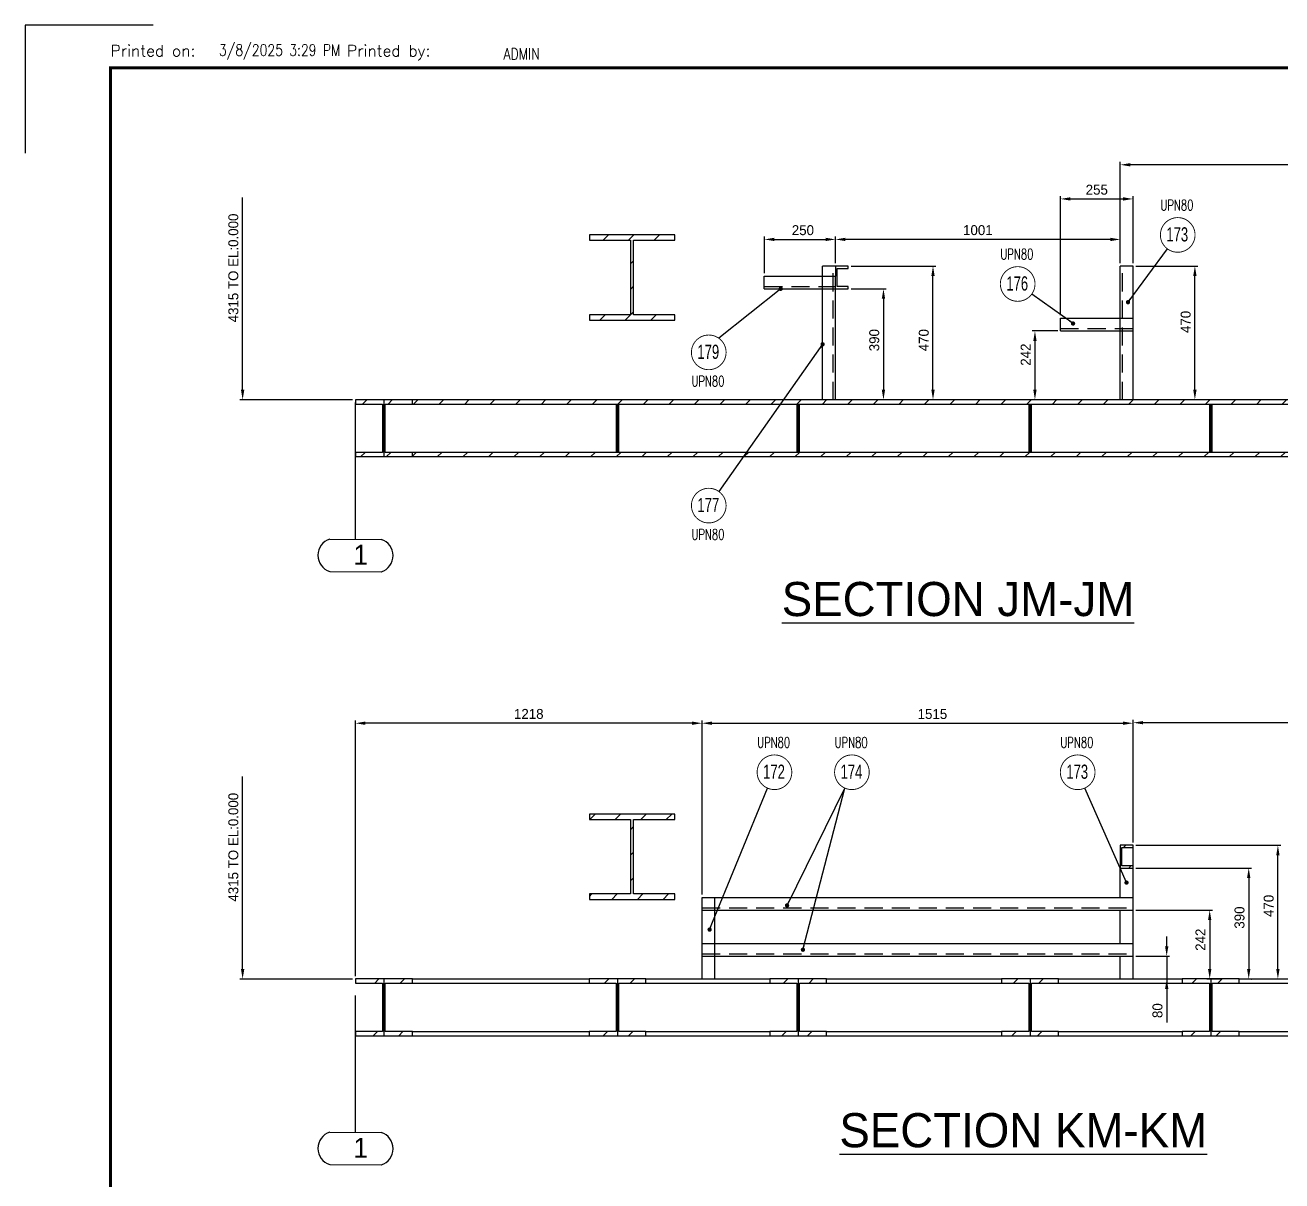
# Model space of a CAD drawing. Header units: millimetres. Extents: x 0 to 16187, y -20471 to 6290.
# Drawn here: x 4097.5 to 4539.2, y 3031.8 to 3438.1 of the extents above; entities that cross this region are included whole.
import ezdxf
from ezdxf.enums import TextEntityAlignment as Align

# ---------------------------------------------------------------- set-up
doc = ezdxf.new("R2010")
doc.units = ezdxf.units.MM
doc.header["$PDSIZE"] = -1
doc.linetypes.add('HIDDEN', pattern=[9.525, 6.35, -3.175])
doc.layers.add('BORDER1', color=3, linetype='Continuous')
doc.layers.add('BORDER2', color=7, linetype='Continuous')
doc.styles.add('MtXpl_txt_shx', font='txt.shx', dxfattribs={"height": 0.2})
doc.styles.add('ROMANC', font='ROMANC', dxfattribs={"height": 5})
doc.styles.add('ROMAND-1', font='ic-romand.shx')
doc.styles.add('ROMANS', font='ROMANS.shx', dxfattribs={"width": 0.8})
doc.styles.add('ROMANT', font='ROMANT', dxfattribs={"height": 4})
doc.styles.add('SLDTEXTSTYLE2', font='TXT', dxfattribs={"width": 0.686449})
doc.dimstyles.new('AM_ISO', dxfattribs={"dimtxt": 3.5, "dimasz": 3.5, "dimexe": 1, "dimexo": 1, "dimgap": 1.5, "dimtad": 1, "dimdsep": 46, "dimtxsty": 'Standard', "dimcen": 0, "dimclrd": 1, "dimclre": 1, "dimclrt": 1, "dimadec": 0, "dimazin": 2, "dimtp": 0.1, "dimtm": 0.1, "dimtfac": 0.71, "dimtdec": 3, "dimtmove": 0, "dimatfit": 3, "dimfxl": 1, "dimlwd": -1, "dimlwe": -1, "dimarcsym": 1})
doc.dimstyles.new('AM_ISO$7', dxfattribs={"dimtxt": 3.5, "dimasz": 3.5, "dimexe": 1, "dimexo": 1, "dimgap": 1.5, "dimtad": 1, "dimtoh": 1, "dimdsep": 46, "dimtxsty": 'Standard', "dimcen": 0, "dimclrd": 1, "dimclre": 1, "dimclrt": 1, "dimadec": 0, "dimazin": 2, "dimtp": 0.1, "dimtm": 0.1, "dimtfac": 0.71, "dimtdec": 3, "dimtmove": 0, "dimatfit": 3, "dimfxl": 1, "dimlwd": -1, "dimlwe": -1, "dimarcsym": 1})
pattern_1 = [(45, (3646.741, 3454.053), (-4.49013, 4.49013), [])]
pattern_2 = [(45, (3646.741, 5419.3195), (-4.490128, 4.490128), [])]

# ---------------------------------------------------------------- blocks, each defined once
blk = doc.blocks.new('_D_77')
at = {"color": 1, "linetype": 'ByBlock'}
for p, q in [((4387.77, 3345.42), (4400.14, 3345.42)), ((4399.14, 3341.92), (4399.14, 3309.92)), ((4398.23, 3306.42), (4398.14, 3306.42))]:
    blk.add_line(p, q, dxfattribs=at)
at = {"color": 1}
for points in [[(4399.72, 3341.92), (4398.55, 3341.92), (4399.14, 3345.42)], [(4398.55, 3309.92), (4399.72, 3309.92), (4399.14, 3306.42)]]:
    blk.add_solid(points, dxfattribs=at)
at = {"layer": 'Defpoints', "color": 0}
for p in [(4386.77, 3345.42), (4399.14, 3306.42), (4399.23, 3306.42)]:
    blk.add_point(p, dxfattribs=at)
at = {"color": 1, "insert": (4394.14, 3327.36), "char_height": 3.5, "attachment_point": 2, "rotation": 90}
blk.add_mtext('390', dxfattribs=at)
blk = doc.blocks.new('_D_78')
at = {"color": 1, "linetype": 'ByBlock'}
for p, q in [((4357.27, 3350.92), (4357.27, 3363.79)), ((4360.77, 3362.79), (4378.77, 3362.79)), ((4382.27, 3354.42), (4382.27, 3363.79))]:
    blk.add_line(p, q, dxfattribs=at)
at = {"color": 1}
for points in [[(4360.77, 3363.37), (4360.77, 3362.21), (4357.27, 3362.79)], [(4378.77, 3362.21), (4378.77, 3363.37), (4382.27, 3362.79)]]:
    blk.add_solid(points, dxfattribs=at)
at = {"layer": 'Defpoints', "color": 0}
for p in [(4382.27, 3362.79), (4382.27, 3353.42), (4357.27, 3349.92)]:
    blk.add_point(p, dxfattribs=at)
at = {"color": 1, "insert": (4370.82, 3367.79), "char_height": 3.5, "attachment_point": 2}
blk.add_mtext('250', dxfattribs=at)
blk = doc.blocks.new('_D_79')
at = {"color": 1, "linetype": 'ByBlock'}
for p, q in [((4387.77, 3353.42), (4417.55, 3353.42)), ((4416.55, 3309.92), (4416.55, 3349.92)), ((4415.92, 3306.42), (4415.55, 3306.42))]:
    blk.add_line(p, q, dxfattribs=at)
at = {"color": 1}
for points in [[(4417.13, 3349.92), (4415.97, 3349.92), (4416.55, 3353.42)], [(4415.97, 3309.92), (4417.13, 3309.92), (4416.55, 3306.42)]]:
    blk.add_solid(points, dxfattribs=at)
at = {"layer": 'Defpoints', "color": 0}
for p in [(4386.77, 3353.42), (4416.55, 3353.42), (4416.92, 3306.42)]:
    blk.add_point(p, dxfattribs=at)
at = {"color": 1, "insert": (4411.55, 3327.36), "char_height": 3.5, "attachment_point": 2, "rotation": 90}
blk.add_mtext('470', dxfattribs=at)
blk = doc.blocks.new('_D_80')
at = {"color": 1, "linetype": 'ByBlock'}
for p, q in [((4487.87, 3353.42), (4509.6, 3353.42)), ((4508.6, 3309.92), (4508.6, 3349.92)), ((4508.41, 3306.42), (4507.6, 3306.42))]:
    blk.add_line(p, q, dxfattribs=at)
at = {"color": 1}
for points in [[(4509.19, 3349.92), (4508.02, 3349.92), (4508.6, 3353.42)], [(4508.02, 3309.92), (4509.19, 3309.92), (4508.6, 3306.42)]]:
    blk.add_solid(points, dxfattribs=at)
at = {"layer": 'Defpoints', "color": 0}
for p in [(4486.87, 3353.42), (4508.6, 3353.42), (4509.41, 3306.42)]:
    blk.add_point(p, dxfattribs=at)
at = {"color": 1, "insert": (4503.6, 3333.78), "char_height": 3.5, "attachment_point": 2, "rotation": 90}
blk.add_mtext('470', dxfattribs=at)
blk = doc.blocks.new('_D_81')
at = {"color": 1, "linetype": 'ByBlock'}
for p, q in [((4460.37, 3330.62), (4451.38, 3330.62)), ((4452.38, 3327.12), (4452.38, 3309.92)), ((4452.39, 3306.42), (4451.38, 3306.42))]:
    blk.add_line(p, q, dxfattribs=at)
at = {"color": 1}
for points in [[(4452.96, 3327.12), (4451.8, 3327.12), (4452.38, 3330.62)], [(4451.8, 3309.92), (4452.96, 3309.92), (4452.38, 3306.42)]]:
    blk.add_solid(points, dxfattribs=at)
at = {"layer": 'Defpoints', "color": 0}
for p in [(4461.37, 3330.62), (4452.38, 3306.42), (4453.39, 3306.42)]:
    blk.add_point(p, dxfattribs=at)
at = {"color": 1, "insert": (4447.38, 3322.28), "char_height": 3.5, "attachment_point": 2, "rotation": 90}
blk.add_mtext('242', dxfattribs=at)
blk = doc.blocks.new('_D_82')
at = {"color": 1, "linetype": 'ByBlock'}
for p, q in [((4461.37, 3336.12), (4461.37, 3378.02)), ((4464.87, 3377.02), (4483.37, 3377.02)), ((4486.87, 3354.42), (4486.87, 3378.02))]:
    blk.add_line(p, q, dxfattribs=at)
at = {"color": 1}
for points in [[(4464.87, 3377.61), (4464.87, 3376.44), (4461.37, 3377.02)], [(4483.37, 3376.44), (4483.37, 3377.61), (4486.87, 3377.02)]]:
    blk.add_solid(points, dxfattribs=at)
at = {"layer": 'Defpoints', "color": 0}
for p in [(4486.87, 3377.02), (4486.87, 3353.42), (4461.37, 3335.12)]:
    blk.add_point(p, dxfattribs=at)
at = {"color": 1, "insert": (4474.12, 3382.02), "char_height": 3.5, "attachment_point": 2}
blk.add_mtext('255', dxfattribs=at)
blk = doc.blocks.new('_D_87')
at = {"color": 1, "linetype": 'ByBlock'}
for p, q in [((4498.69, 3114.25), (4498.69, 3117.75)), ((4487.87, 3110.75), (4499.69, 3110.75)), ((4498.69, 3110.75), (4498.69, 3102.75)), ((4499.7, 3102.75), (4497.69, 3102.75)), ((4498.69, 3102.75), (4498.69, 3087.5)), ((4498.69, 3099.25), (4498.69, 3095.75))]:
    blk.add_line(p, q, dxfattribs=at)
at = {"color": 1}
for points in [[(4498.11, 3114.25), (4499.28, 3114.25), (4498.69, 3110.75)], [(4499.28, 3099.25), (4498.11, 3099.25), (4498.69, 3102.75)]]:
    blk.add_solid(points, dxfattribs=at)
at = {"layer": 'Defpoints', "color": 0}
for p in [(4486.87, 3110.75), (4498.69, 3102.75), (4500.7, 3102.75)]:
    blk.add_point(p, dxfattribs=at)
at = {"color": 1, "insert": (4493.69, 3091.63), "char_height": 3.5, "attachment_point": 2, "rotation": 90}
blk.add_mtext('80', dxfattribs=at)
blk = doc.blocks.new('_D_88')
at = {"color": 1, "linetype": 'ByBlock'}
for p, q in [((4487.87, 3126.95), (4514.81, 3126.95)), ((4513.81, 3123.45), (4513.81, 3106.25)), ((4517.85, 3102.75), (4512.81, 3102.75))]:
    blk.add_line(p, q, dxfattribs=at)
at = {"color": 1}
for points in [[(4514.39, 3123.45), (4513.22, 3123.45), (4513.81, 3126.95)], [(4513.22, 3106.25), (4514.39, 3106.25), (4513.81, 3102.75)]]:
    blk.add_solid(points, dxfattribs=at)
at = {"layer": 'Defpoints', "color": 0}
for p in [(4486.87, 3126.95), (4513.81, 3102.75), (4518.85, 3102.75)]:
    blk.add_point(p, dxfattribs=at)
at = {"color": 1, "insert": (4508.81, 3116.56), "char_height": 3.5, "attachment_point": 2, "rotation": 90}
blk.add_mtext('242', dxfattribs=at)
blk = doc.blocks.new('_D_89')
at = {"color": 1, "linetype": 'ByBlock'}
for p, q in [((4335.37, 3132.45), (4335.37, 3193.68)), ((4486.87, 3150.75), (4486.87, 3193.68)), ((4338.87, 3192.68), (4483.37, 3192.68))]:
    blk.add_line(p, q, dxfattribs=at)
at = {"color": 1}
for points in [[(4338.87, 3193.27), (4338.87, 3192.1), (4335.37, 3192.68)], [(4483.37, 3192.1), (4483.37, 3193.27), (4486.87, 3192.68)]]:
    blk.add_solid(points, dxfattribs=at)
at = {"layer": 'Defpoints', "color": 0}
for p in [(4486.87, 3192.68), (4486.87, 3149.75), (4335.37, 3131.45)]:
    blk.add_point(p, dxfattribs=at)
at = {"color": 1, "insert": (4416.35, 3197.68), "char_height": 3.5, "attachment_point": 2}
blk.add_mtext('1515', dxfattribs=at)
blk = doc.blocks.new('_D_90')
at = {"color": 1, "linetype": 'ByBlock'}
for p, q in [((4487.87, 3141.75), (4528.52, 3141.75)), ((4527.52, 3138.25), (4527.52, 3106.25)), ((4528.38, 3102.75), (4528.52, 3102.75))]:
    blk.add_line(p, q, dxfattribs=at)
at = {"color": 1}
for points in [[(4528.1, 3138.25), (4526.94, 3138.25), (4527.52, 3141.75)], [(4526.94, 3106.25), (4528.1, 3106.25), (4527.52, 3102.75)]]:
    blk.add_solid(points, dxfattribs=at)
at = {"layer": 'Defpoints', "color": 0}
for p in [(4486.87, 3141.75), (4527.38, 3102.75), (4527.52, 3102.75)]:
    blk.add_point(p, dxfattribs=at)
at = {"color": 1, "insert": (4522.52, 3124.35), "char_height": 3.5, "attachment_point": 2, "rotation": 90}
blk.add_mtext('390', dxfattribs=at)
blk = doc.blocks.new('_D_91')
at = {"color": 1, "linetype": 'ByBlock'}
for p, q in [((4487.87, 3149.75), (4538.78, 3149.75)), ((4537.78, 3106.25), (4537.78, 3146.25)), ((4536.95, 3102.75), (4536.78, 3102.75))]:
    blk.add_line(p, q, dxfattribs=at)
at = {"color": 1}
for points in [[(4538.36, 3146.25), (4537.19, 3146.25), (4537.78, 3149.75)], [(4537.19, 3106.25), (4538.36, 3106.25), (4537.78, 3102.75)]]:
    blk.add_solid(points, dxfattribs=at)
at = {"layer": 'Defpoints', "color": 0}
for p in [(4486.87, 3149.75), (4537.78, 3149.75), (4537.95, 3102.75)]:
    blk.add_point(p, dxfattribs=at)
at = {"color": 1, "insert": (4532.78, 3128.46), "char_height": 3.5, "attachment_point": 2, "rotation": 90}
blk.add_mtext('470', dxfattribs=at)
blk = doc.blocks.new('*D3833')
at = {"color": 1, "linetype": 'ByBlock'}
for p, q in [((4486.87, 3150.75), (4486.87, 3193.87)), ((4637.57, 3103.75), (4637.57, 3193.87)), ((4634.07, 3192.87), (4490.37, 3192.87))]:
    blk.add_line(p, q, dxfattribs=at)
at = {"color": 1}
for points in [[(4490.37, 3193.45), (4490.37, 3192.28), (4486.87, 3192.87)], [(4634.07, 3192.28), (4634.07, 3193.45), (4637.57, 3192.87)]]:
    blk.add_solid(points, dxfattribs=at)
at = {"layer": 'Defpoints', "color": 0}
for p in [(4486.87, 3192.87), (4486.87, 3149.75), (4637.57, 3102.75)]:
    blk.add_point(p, dxfattribs=at)
at = {"color": 1, "insert": (4562.22, 3196.12), "char_height": 3.5, "attachment_point": 5}
blk.add_mtext('150.7', dxfattribs=at)
blk = doc.blocks.new('*D3837')
at = {"color": 1, "linetype": 'ByBlock'}
for p, q in [((4482.37, 3354.42), (4482.37, 3390.03)), ((4634.07, 3389.03), (4485.87, 3389.03)), ((4637.57, 3307.42), (4637.57, 3390.03))]:
    blk.add_line(p, q, dxfattribs=at)
at = {"color": 1}
for points in [[(4485.87, 3389.61), (4485.87, 3388.45), (4482.37, 3389.03)], [(4634.07, 3388.45), (4634.07, 3389.61), (4637.57, 3389.03)]]:
    blk.add_solid(points, dxfattribs=at)
at = {"layer": 'Defpoints', "color": 0}
for p in [(4482.37, 3389.03), (4482.37, 3353.42), (4637.57, 3306.42)]:
    blk.add_point(p, dxfattribs=at)
at = {"color": 1, "insert": (4559.97, 3392.28), "char_height": 3.5, "attachment_point": 5}
blk.add_mtext('1552', dxfattribs=at)
blk = doc.blocks.new('*D3838')
at = {"color": 1, "linetype": 'ByBlock'}
for p, q in [((4382.27, 3354.42), (4382.27, 3363.78)), ((4478.87, 3362.78), (4385.77, 3362.78)), ((4482.37, 3354.42), (4482.37, 3363.78))]:
    blk.add_line(p, q, dxfattribs=at)
at = {"color": 1}
for points in [[(4385.77, 3363.37), (4385.77, 3362.2), (4382.27, 3362.78)], [(4478.87, 3362.2), (4478.87, 3363.37), (4482.37, 3362.78)]]:
    blk.add_solid(points, dxfattribs=at)
at = {"layer": 'Defpoints', "color": 0}
for p in [(4382.27, 3362.78), (4382.27, 3353.42), (4482.37, 3353.42)]:
    blk.add_point(p, dxfattribs=at)
at = {"color": 1, "insert": (4432.32, 3366.03), "char_height": 3.5, "attachment_point": 5}
blk.add_mtext('1001', dxfattribs=at)
blk = doc.blocks.new('*U609')
at = {"layer": 'BORDER1', "color": 154, "true_color": 0x1859a9, "const_width": 1}
blk.add_lwpolyline([(1.81, 811), (1144, 811), (1144, 0), (0, 0), (0, 811)], close=True, dxfattribs=at)
at = {"layer": 'BORDER2'}
blk.add_lwpolyline([(15, 826), (-30, 826), (-30, 781)], dxfattribs=at)
at = {"layer": 'BORDER2', "style": 'ROMANS'}
blk.add_text('Printed on:                 Printed by:', height=4, dxfattribs=at).set_placement((0, 815))
at = {"layer": 'BORDER2', "char_height": 4, "attachment_point": 7, "style": 'ROMANS'}
for s, insert in [('3/8/2025 3:29 PM', (38.14, 813.89)), ('ADMIN', (138.14, 813.89))]:
    blk.add_mtext(s, dxfattribs=dict(at, insert=insert))
at = {"layer": 'BORDER2', "flags": 8}
for tag, height, style, p in [('REV-A', 3.24, 'ROMANS', (986.93, 140.25)), ('RE-A', 8.06, 'ROMANT', (1084.63, 7.17))]:
    blk.add_attdef(tag, text='', height=height, dxfattribs=dict(at, style=style)).set_placement(p, align=Align.CENTER)
at = {"layer": 'BORDER2', "style": 'ROMANS', "width": 3.830216}
blk.add_attdef('DATE-A', text='', height=3.24, dxfattribs=at).set_placement((995.51, 140.25), (1008.51, 140.25), align=Align.FIT)
at = {"layer": 'BORDER2'}
for tag, height, style, p in [('DRN-A', 3.24, 'ROMANS', (1018.38, 140.25)), ('CHD-A', 3.24, 'ROMANS', (1032.35, 140.25)), ('APD-A', 3.24, 'ROMANS', (1046.64, 140.25)), ('CONS_CONT_VEND', 4.2, 'ROMANC', (1061.39, 72.83))]:
    blk.add_attdef(tag, text='', height=height, dxfattribs=dict(at, style=style)).set_placement(p, align=Align.CENTER)
at = {"layer": 'BORDER2', "style": 'ROMANS', "width": 0.8}
for tag, p, height in [('1:X', (997.23, 122.55), 3.5), ('LOC', (1042.74, 122.55), 3.5), ('PROJ_NO', (1118.64, 122.55), 3.5), ('CONS_DRG_NO', (1011, 63), 3)]:
    blk.add_attdef(tag, p, '', height=height, dxfattribs=at)
at = {"layer": 'BORDER2', "lineweight": 30, "width": 0.8, "flags": 104}
blk.add_attdef('COMMENTS-A', text='', height=2.2, dxfattribs=at).set_placement((1055.21, 142.07), align=Align.MIDDLE_LEFT)
at = {"layer": 'BORDER2', "style": 'ROMANS', "width": 0.8}
for tag, p in [('PROJECT_TITLE_1', (1061.07, 55.35)), ('PROJECT_TITLE_2', (1061.07, 49.3))]:
    blk.add_attdef(tag, text='', height=3.5, dxfattribs=at).set_placement(p, align=Align.MIDDLE)
at = {"layer": 'BORDER2', "style": 'ROMANT', "width": 0.8}
for tag, p in [('DRG_TITLE_1', (1061.07, 36.31)), ('DRG_TITLE_2', (1061.07, 28.31)), ('DRG_TITLE_3', (1061.07, 20.31))]:
    blk.add_attdef(tag, text='', height=5, dxfattribs=at).set_placement(p, align=Align.CENTER)
at = {"layer": 'BORDER2', "style": 'ROMANT'}
for tag, p in [('AR', (995, 7.17)), ('PA', (1011.74, 7.17)), ('DC', (1028.45, 7.17)), ('TS', (1120.84, 7.17))]:
    blk.add_attdef(tag, p, '', height=8.06, dxfattribs=at)
for tag, p in [('SRNO', (1074.7, 7.17)), ('SH', (1115.8, 7.18))]:
    blk.add_attdef(tag, text='', height=8.06, dxfattribs=at).set_placement(p, align=Align.RIGHT)
at = {"layer": 'BORDER2', "style": 'ROMANS', "flags": 2}
blk.add_attdef('TB_VERSION', text='', height=2, dxfattribs=at).set_placement((1, -1), align=Align.TOP_LEFT)
blk = doc.blocks.new('A$7E931B1718533D')
at = {"color": 1, "linetype": 'Continuous', "lineweight": 25}
for p, q in [((13.2, 11.43), (13.2, 59.5)), ((4.14, 0.09), (22.29, 0.01))]:
    blk.add_line(p, q, dxfattribs=at)
at = {"color": 1, "ltscale": 0.2}
blk.add_line((4.15, 11.48), (22.25, 11.39), dxfattribs=at)
for centre, radius, start, end in [((5.98, 5.79), 5.98, 107.869, 252.0246), ((20.4, 5.69), 5.99, 287.9651, 71.9697)]:
    blk.add_arc(centre, radius, start, end, dxfattribs=at)
at = {"color": 1, "linetype": 'Continuous', "lineweight": 25}
blk.add_text('1', height=7, rotation=359.9537, dxfattribs=at).set_placement((12.44, 2.5))
blk = doc.blocks.new('*D5691')
at = {"color": 1, "linetype": 'ByBlock'}
for p, q in [((4213.57, 3103.75), (4213.57, 3193.68)), ((4335.37, 3132.45), (4335.37, 3193.68)), ((4331.87, 3192.68), (4217.07, 3192.68))]:
    blk.add_line(p, q, dxfattribs=at)
at = {"color": 1}
for points in [[(4217.07, 3193.27), (4217.07, 3192.1), (4213.57, 3192.68)], [(4331.87, 3192.1), (4331.87, 3193.27), (4335.37, 3192.68)]]:
    blk.add_solid(points, dxfattribs=at)
at = {"layer": 'Defpoints', "color": 0}
for p in [(4213.57, 3192.68), (4335.37, 3131.45), (4213.57, 3102.75)]:
    blk.add_point(p, dxfattribs=at)
at = {"color": 1, "insert": (4274.47, 3195.93), "char_height": 3.5, "attachment_point": 5}
blk.add_mtext('1218', dxfattribs=at)
blk = doc.blocks.new('*D5751')
at = {"color": 1, "linetype": 'ByBlock'}
for p, q in [((4173.9, 3309.92), (4173.9, 3377.58)), ((4212.57, 3306.42), (4172.9, 3306.42))]:
    blk.add_line(p, q, dxfattribs=at)
at = {"color": 1}
blk.add_solid([(4173.32, 3309.92), (4174.49, 3309.92), (4173.9, 3306.42)], dxfattribs=at)
at = {"layer": 'Defpoints', "color": 0}
for p in [(4173.9, 3399.08), (4213.57, 3399.08), (4213.57, 3306.42)]:
    blk.add_point(p, dxfattribs=at)
at = {"color": 1, "insert": (4170.65, 3352.75), "char_height": 3.5, "attachment_point": 5, "rotation": 90}
blk.add_mtext('4315 TO EL:0.000', dxfattribs=at)
blk = doc.blocks.new('*D5752')
at = {"color": 1, "linetype": 'ByBlock'}
for p, q in [((4173.9, 3106.25), (4173.9, 3173.92)), ((4212.57, 3102.75), (4172.9, 3102.75))]:
    blk.add_line(p, q, dxfattribs=at)
at = {"color": 1}
blk.add_solid([(4173.32, 3106.25), (4174.49, 3106.25), (4173.9, 3102.75)], dxfattribs=at)
at = {"layer": 'Defpoints', "color": 0}
for p in [(4173.9, 3195.41), (4213.57, 3195.41), (4213.57, 3102.75)]:
    blk.add_point(p, dxfattribs=at)
at = {"color": 1, "insert": (4170.65, 3149.08), "char_height": 3.5, "attachment_point": 5, "rotation": 90}
blk.add_mtext('4315 TO EL:0.000', dxfattribs=at)

msp = doc.modelspace()

# ---------------------------------------------------------------- hatches: boundary and pattern name
at = {"linetype": 'Continuous', "lineweight": 18}
h = msp.add_hatch(dxfattribs=at)
h.set_pattern_fill('ANSI31', scale=2, style=0)
h.set_pattern_definition(pattern_1)
h.paths.add_polyline_path([(4325.76536, 3336.31852), (4311.31536, 3336.31852), (4311.31536, 3362.51852), (4325.76536, 3362.51852), (4325.76536, 3364.41852), (4295.76536, 3364.41852), (4295.76536, 3362.51852), (4310.21536, 3362.51852), (4310.21536, 3336.31852), (4295.76536, 3336.31852), (4295.76536, 3334.41852), (4325.76536, 3334.41852)], flags=0)
h = msp.add_hatch(dxfattribs=at)
h.set_pattern_fill('ANSI31', scale=2, style=0)
h.set_pattern_definition(pattern_1)
h.paths.add_polyline_path([(4223.56536, 3286.41852), (4223.56536, 3306.41852), (4213.56536, 3306.41852), (4213.56536, 3304.91852), (4223.11536, 3304.91852), (4223.11536, 3287.91852), (4213.56536, 3287.91852), (4213.56536, 3286.41852)], flags=0)
h = msp.add_hatch(dxfattribs=at)
h.set_pattern_fill('ANSI31', scale=2, style=0)
h.set_pattern_definition(pattern_1)
h.paths.add_polyline_path([(4233.56536, 3306.41852), (4223.56536, 3306.41852), (4223.56536, 3286.41852), (4233.56536, 3286.41852), (4233.56536, 3287.91852), (4224.01536, 3287.91852), (4224.01536, 3304.91852), (4233.56536, 3304.91852)], flags=0)
h = msp.add_hatch(dxfattribs=at)
h.set_pattern_fill('ANSI31', scale=2, style=0)
h.set_pattern_definition(pattern_1)
h.paths.add_polyline_path([(4617.56536, 3304.91852), (4617.56536, 3306.41852), (4233.56536, 3306.41852), (4233.56536, 3304.91852)], flags=0)
h = msp.add_hatch(dxfattribs=at)
h.set_pattern_fill('ANSI31', scale=2, style=0)
h.set_pattern_definition(pattern_1)
h.paths.add_polyline_path([(4305.21536, 3287.91852), (4305.66536, 3287.91852), (4305.66536, 3304.91852), (4305.21536, 3304.91852)], flags=0)
h = msp.add_hatch(dxfattribs=at)
h.set_pattern_fill('ANSI31', scale=2, style=0)
h.set_pattern_definition(pattern_1)
h.paths.add_polyline_path([(4305.66536, 3287.91852), (4306.11536, 3287.91852), (4306.11536, 3304.91852), (4305.66536, 3304.91852)], flags=0)
h = msp.add_hatch(dxfattribs=at)
h.set_pattern_fill('ANSI31', scale=2, style=0)
h.set_pattern_definition(pattern_1)
h.paths.add_polyline_path([(4368.71536, 3287.91852), (4369.16536, 3287.91852), (4369.16536, 3304.91852), (4368.71536, 3304.91852)], flags=0)
h = msp.add_hatch(dxfattribs=at)
h.set_pattern_fill('ANSI31', scale=2, style=0)
h.set_pattern_definition(pattern_1)
h.paths.add_polyline_path([(4369.16536, 3287.91852), (4369.61536, 3287.91852), (4369.61536, 3304.91852), (4369.16536, 3304.91852)], flags=0)
h = msp.add_hatch(dxfattribs=at)
h.set_pattern_fill('ANSI31', scale=2, style=0)
h.set_pattern_definition(pattern_1)
h.paths.add_polyline_path([(4450.21536, 3287.91852), (4450.66536, 3287.91852), (4450.66536, 3304.91852), (4450.21536, 3304.91852)], flags=0)
h = msp.add_hatch(dxfattribs=at)
h.set_pattern_fill('ANSI31', scale=2, style=0)
h.set_pattern_definition(pattern_1)
h.paths.add_polyline_path([(4450.66536, 3287.91852), (4451.11536, 3287.91852), (4451.11536, 3304.91852), (4450.66536, 3304.91852)], flags=0)
h = msp.add_hatch(dxfattribs=at)
h.set_pattern_fill('ANSI31', scale=2, style=0)
h.set_pattern_definition(pattern_1)
h.paths.add_polyline_path([(4513.71536, 3287.91852), (4514.16536, 3287.91852), (4514.16536, 3304.91852), (4513.71536, 3304.91852)], flags=0)
h = msp.add_hatch(dxfattribs=at)
h.set_pattern_fill('ANSI31', scale=2, style=0)
h.set_pattern_definition(pattern_1)
h.paths.add_polyline_path([(4514.16536, 3287.91852), (4514.61536, 3287.91852), (4514.61536, 3304.91852), (4514.16536, 3304.91852)], flags=0)
h = msp.add_hatch(dxfattribs=at)
h.set_pattern_fill('ANSI31', scale=2, style=0)
h.set_pattern_definition(pattern_1)
h.paths.add_polyline_path([(4617.56536, 3286.41852), (4617.56536, 3287.91852), (4233.56536, 3287.91852), (4233.56536, 3286.41852)], flags=0)
h = msp.add_hatch(dxfattribs=at)
h.set_pattern_fill('ANSI31', scale=2, style=0)
h.set_pattern_definition(pattern_2)
h.paths.add_polyline_path([(4325.76536, 3132.65401), (4311.31536, 3132.65401), (4311.31536, 3158.85401), (4325.76536, 3158.85401), (4325.76536, 3160.75401), (4295.76536, 3160.75401), (4295.76536, 3158.85401), (4310.21536, 3158.85401), (4310.21536, 3132.65401), (4295.76536, 3132.65401), (4295.76536, 3130.75401), (4325.76536, 3130.75401)], flags=0)
h = msp.add_hatch(dxfattribs=at)
h.set_pattern_fill('ANSI31', scale=2, style=0)
h.set_pattern_definition(pattern_2)
h.paths.add_polyline_path([(4486.86536, 3149.75401), (4482.36536, 3149.75401), (4482.36536, 3141.75401), (4486.86536, 3141.75401), (4486.86536, 3142.55401), (4482.96536, 3142.55401), (4482.96536, 3148.95401), (4486.86536, 3148.95401)], flags=0)
h = msp.add_hatch(dxfattribs=at)
h.set_pattern_fill('ANSI31', scale=2, style=0)
h.set_pattern_definition(pattern_2)
h.paths.add_polyline_path([(4223.56536, 3082.75401), (4223.56536, 3102.75401), (4213.56536, 3102.75401), (4213.56536, 3101.25401), (4223.11536, 3101.25401), (4223.11536, 3084.25401), (4213.56536, 3084.25401), (4213.56536, 3082.75401)], flags=0)
h = msp.add_hatch(dxfattribs=at)
h.set_pattern_fill('ANSI31', scale=2, style=0)
h.set_pattern_definition(pattern_2)
h.paths.add_polyline_path([(4233.56536, 3102.75401), (4223.56536, 3102.75401), (4223.56536, 3082.75401), (4233.56536, 3082.75401), (4233.56536, 3084.25401), (4224.01536, 3084.25401), (4224.01536, 3101.25401), (4233.56536, 3101.25401)], flags=0)
h = msp.add_hatch(dxfattribs=at)
h.set_pattern_fill('ANSI31', scale=2, style=0)
h.set_pattern_definition(pattern_2)
h.paths.add_polyline_path([(4295.66536, 3084.25401), (4295.66536, 3082.75401), (4305.66536, 3082.75401), (4305.66536, 3102.75401), (4295.66536, 3102.75401), (4295.66536, 3101.25401), (4305.21536, 3101.25401), (4305.21536, 3084.25401)], flags=0)
h = msp.add_hatch(dxfattribs=at)
h.set_pattern_fill('ANSI31', scale=2, style=0)
h.set_pattern_definition(pattern_2)
h.paths.add_polyline_path([(4305.66536, 3102.75401), (4305.66536, 3082.75401), (4315.66536, 3082.75401), (4315.66536, 3084.25401), (4306.11536, 3084.25401), (4306.11536, 3101.25401), (4315.66536, 3101.25401), (4315.66536, 3102.75401)], flags=0)
h = msp.add_hatch(dxfattribs=at)
h.set_pattern_fill('ANSI31', scale=2, style=0)
h.set_pattern_definition(pattern_2)
h.paths.add_polyline_path([(4359.16536, 3084.25401), (4359.16536, 3082.75401), (4369.16536, 3082.75401), (4369.16536, 3102.75401), (4359.16536, 3102.75401), (4359.16536, 3101.25401), (4368.71536, 3101.25401), (4368.71536, 3084.25401)], flags=0)
h = msp.add_hatch(dxfattribs=at)
h.set_pattern_fill('ANSI31', scale=2, style=0)
h.set_pattern_definition(pattern_2)
h.paths.add_polyline_path([(4369.16536, 3102.75401), (4369.16536, 3082.75401), (4379.16536, 3082.75401), (4379.16536, 3084.25401), (4369.61536, 3084.25401), (4369.61536, 3101.25401), (4379.16536, 3101.25401), (4379.16536, 3102.75401)], flags=0)
h = msp.add_hatch(dxfattribs=at)
h.set_pattern_fill('ANSI31', scale=2, style=0)
h.set_pattern_definition(pattern_2)
h.paths.add_polyline_path([(4440.66536, 3084.25401), (4440.66536, 3082.75401), (4450.66536, 3082.75401), (4450.66536, 3102.75401), (4440.66536, 3102.75401), (4440.66536, 3101.25401), (4450.21536, 3101.25401), (4450.21536, 3084.25401)], flags=0)
h = msp.add_hatch(dxfattribs=at)
h.set_pattern_fill('ANSI31', scale=2, style=0)
h.set_pattern_definition(pattern_2)
h.paths.add_polyline_path([(4450.66536, 3102.75401), (4450.66536, 3082.75401), (4460.66536, 3082.75401), (4460.66536, 3084.25401), (4451.11536, 3084.25401), (4451.11536, 3101.25401), (4460.66536, 3101.25401), (4460.66536, 3102.75401)], flags=0)
h = msp.add_hatch(dxfattribs=at)
h.set_pattern_fill('ANSI31', scale=2, style=0)
h.set_pattern_definition(pattern_2)
h.paths.add_polyline_path([(4504.16536, 3084.25401), (4504.16536, 3082.75401), (4514.16536, 3082.75401), (4514.16536, 3102.75401), (4504.16536, 3102.75401), (4504.16536, 3101.25401), (4513.71536, 3101.25401), (4513.71536, 3084.25401)], flags=0)
h = msp.add_hatch(dxfattribs=at)
h.set_pattern_fill('ANSI31', scale=2, style=0)
h.set_pattern_definition(pattern_2)
h.paths.add_polyline_path([(4514.16536, 3102.75401), (4514.16536, 3082.75401), (4524.16536, 3082.75401), (4524.16536, 3084.25401), (4514.61536, 3084.25401), (4514.61536, 3101.25401), (4524.16536, 3101.25401), (4524.16536, 3102.75401)], flags=0)

# ---------------------------------------------------------------- linework, layer by layer
at = {"color": 7, "linetype": 'Continuous', "lineweight": 25}
for p, q in [((4295.76536, 3364.41852), (4295.76536, 3362.51852)), ((4325.76536, 3364.41852), (4295.76536, 3364.41852)), ((4295.76536, 3362.51852), (4310.21536, 3362.51852)), ((4310.21536, 3362.51852), (4310.21536, 3336.31852)), ((4311.31536, 3362.51852), (4325.76536, 3362.51852)), ((4311.31536, 3336.31852), (4311.31536, 3362.51852)), ((4325.76536, 3362.51852), (4325.76536, 3364.41852)), ((4377.76536, 3349.91852), (4377.76536, 3353.41852)), ((4382.26536, 3353.41852), (4377.76536, 3353.41852)), ((4386.76536, 3353.41852), (4382.26536, 3353.41852)), ((4382.26536, 3353.41852), (4382.26536, 3349.91852)), ((4386.76536, 3352.61852), (4386.76536, 3353.41852)), ((4486.86536, 3353.41852), (4482.36536, 3353.41852)), ((4482.36536, 3306.41852), (4482.36536, 3353.41852)), ((4486.86536, 3306.41852), (4486.86536, 3353.41852)), ((4357.26536, 3349.91852), (4382.26536, 3349.91852)), ((4357.26536, 3345.41852), (4357.26536, 3349.91852)), ((4382.26536, 3345.41852), (4382.26536, 3349.91852)), ((4382.86536, 3352.61852), (4386.76536, 3352.61852)), ((4382.86536, 3346.21852), (4382.86536, 3352.61852)), ((4357.26536, 3345.41852), (4382.26536, 3345.41852)), ((4377.76536, 3306.41852), (4377.76536, 3345.41852)), ((4382.26536, 3345.41852), (4386.76536, 3345.41852)), ((4382.26536, 3306.41852), (4382.26536, 3345.41852)), ((4386.76536, 3346.21852), (4382.86536, 3346.21852)), ((4386.76536, 3345.41852), (4386.76536, 3346.21852)), ((4295.76536, 3336.31852), (4295.76536, 3334.41852)), ((4310.21536, 3336.31852), (4295.76536, 3336.31852)), ((4325.76536, 3336.31852), (4311.31536, 3336.31852)), ((4325.76536, 3334.41852), (4325.76536, 3336.31852)), ((4461.36536, 3335.11852), (4482.36536, 3335.11852)), ((4461.36536, 3330.61852), (4461.36536, 3335.11852)), ((4295.76536, 3334.41852), (4325.76536, 3334.41852)), ((4461.36536, 3330.61852), (4482.36536, 3330.61852)), ((4213.56536, 3306.41852), (4213.56536, 3304.91852)), ((4223.56536, 3306.41852), (4213.56536, 3306.41852)), ((4213.56536, 3304.91852), (4223.11536, 3304.91852)), ((4223.11536, 3304.91852), (4223.11536, 3287.91852)), ((4233.56536, 3306.41852), (4223.56536, 3306.41852)), ((4223.56536, 3306.41852), (4223.56536, 3286.41852)), ((4224.01536, 3304.91852), (4233.56536, 3304.91852)), ((4224.01536, 3287.91852), (4224.01536, 3304.91852)), ((4233.56536, 3304.91852), (4233.56536, 3306.41852)), ((4617.56536, 3306.41852), (4233.56536, 3306.41852)), ((4233.56536, 3304.91852), (4617.56536, 3304.91852)), ((4305.21536, 3304.91852), (4305.21536, 3287.91852)), ((4305.21536, 3304.91852), (4305.66536, 3304.91852)), ((4305.66536, 3304.91852), (4306.11536, 3304.91852)), ((4305.66536, 3304.91852), (4305.66536, 3287.91852)), ((4306.11536, 3287.91852), (4306.11536, 3304.91852)), ((4368.71536, 3304.91852), (4368.71536, 3287.91852)), ((4368.71536, 3304.91852), (4369.16536, 3304.91852)), ((4369.16536, 3304.91852), (4369.61536, 3304.91852)), ((4369.16536, 3304.91852), (4369.16536, 3287.91852)), ((4369.61536, 3287.91852), (4369.61536, 3304.91852)), ((4450.21536, 3304.91852), (4450.21536, 3287.91852)), ((4450.21536, 3304.91852), (4450.66536, 3304.91852)), ((4450.66536, 3304.91852), (4450.66536, 3287.91852)), ((4450.66536, 3304.91852), (4451.11536, 3304.91852)), ((4451.11536, 3287.91852), (4451.11536, 3304.91852)), ((4513.71536, 3304.91852), (4513.71536, 3287.91852)), ((4513.71536, 3304.91852), (4514.16536, 3304.91852)), ((4514.16536, 3304.91852), (4514.61536, 3304.91852)), ((4514.16536, 3304.91852), (4514.16536, 3287.91852)), ((4514.61536, 3287.91852), (4514.61536, 3304.91852)), ((4213.56536, 3287.91852), (4213.56536, 3286.41852)), ((4223.11536, 3287.91852), (4213.56536, 3287.91852)), ((4213.56536, 3286.41852), (4223.56536, 3286.41852)), ((4223.56536, 3286.41852), (4233.56536, 3286.41852)), ((4233.56536, 3287.91852), (4224.01536, 3287.91852)), ((4233.56536, 3286.41852), (4233.56536, 3287.91852)), ((4617.56536, 3287.91852), (4233.56536, 3287.91852)), ((4233.56536, 3286.41852), (4617.56536, 3286.41852)), ((4305.66536, 3287.91852), (4305.21536, 3287.91852)), ((4306.11536, 3287.91852), (4305.66536, 3287.91852)), ((4369.16536, 3287.91852), (4368.71536, 3287.91852)), ((4369.61536, 3287.91852), (4369.16536, 3287.91852)), ((4450.66536, 3287.91852), (4450.21536, 3287.91852)), ((4451.11536, 3287.91852), (4450.66536, 3287.91852)), ((4514.16536, 3287.91852), (4513.71536, 3287.91852)), ((4514.61536, 3287.91852), (4514.16536, 3287.91852)), ((4295.76536, 3160.75401), (4295.76536, 3158.85401)), ((4325.76536, 3160.75401), (4295.76536, 3160.75401)), ((4295.76536, 3158.85401), (4310.21536, 3158.85401)), ((4310.21536, 3158.85401), (4310.21536, 3132.65401)), ((4311.31536, 3158.85401), (4325.76536, 3158.85401)), ((4311.31536, 3132.65401), (4311.31536, 3158.85401)), ((4325.76536, 3158.85401), (4325.76536, 3160.75401)), ((4482.36536, 3149.75401), (4482.36536, 3141.75401)), ((4486.86536, 3149.75401), (4482.36536, 3149.75401)), ((4486.86536, 3148.95401), (4486.86536, 3149.75401)), ((4482.96536, 3148.95401), (4486.86536, 3148.95401)), ((4482.96536, 3142.55401), (4482.96536, 3148.95401)), ((4486.86536, 3142.55401), (4486.86536, 3148.95401)), ((4482.36536, 3141.75401), (4486.86536, 3141.75401)), ((4482.36536, 3131.45401), (4482.36536, 3141.75401)), ((4486.86536, 3142.55401), (4482.96536, 3142.55401)), ((4486.86536, 3141.75401), (4486.86536, 3142.55401)), ((4486.86536, 3131.45401), (4486.86536, 3141.75401)), ((4295.76536, 3132.65401), (4295.76536, 3130.75401)), ((4310.21536, 3132.65401), (4295.76536, 3132.65401)), ((4325.76536, 3132.65401), (4311.31536, 3132.65401)), ((4325.76536, 3130.75401), (4325.76536, 3132.65401)), ((4295.76536, 3130.75401), (4325.76536, 3130.75401)), ((4335.36536, 3126.95401), (4335.36536, 3131.45401)), ((4335.36536, 3131.45401), (4486.86536, 3131.45401)), ((4486.86536, 3126.95401), (4486.86536, 3131.45401)), ((4335.36536, 3126.95401), (4486.86536, 3126.95401)), ((4335.36536, 3115.25401), (4335.36536, 3126.95401)), ((4339.86536, 3115.25401), (4339.86536, 3126.95401)), ((4482.36536, 3115.25401), (4482.36536, 3126.95401)), ((4486.86536, 3115.25401), (4486.86536, 3126.95401)), ((4335.36536, 3110.75401), (4335.36536, 3115.25401)), ((4335.36536, 3115.25401), (4486.86536, 3115.25401)), ((4486.86536, 3110.75401), (4486.86536, 3115.25401)), ((4335.36536, 3110.75401), (4486.86536, 3110.75401)), ((4335.36536, 3102.75401), (4335.36536, 3110.75401)), ((4339.86536, 3102.75401), (4339.86536, 3110.75401)), ((4482.36536, 3102.75401), (4482.36536, 3110.75401)), ((4486.86536, 3102.75401), (4486.86536, 3110.75401)), ((4213.56536, 3102.75401), (4213.56536, 3101.25401)), ((4223.56536, 3102.75401), (4213.56536, 3102.75401)), ((4213.56536, 3101.25401), (4223.11536, 3101.25401)), ((4223.11536, 3101.25401), (4223.11536, 3084.25401)), ((4233.56536, 3102.75401), (4223.56536, 3102.75401)), ((4223.56536, 3102.75401), (4223.56536, 3082.75401)), ((4224.01536, 3101.25401), (4233.56536, 3101.25401)), ((4224.01536, 3084.25401), (4224.01536, 3101.25401)), ((4233.56536, 3101.25401), (4233.56536, 3102.75401)), ((4233.56536, 3102.75401), (4295.66536, 3102.75401)), ((4233.56536, 3101.25401), (4295.66536, 3101.25401)), ((4295.66536, 3102.75401), (4295.66536, 3101.25401)), ((4305.66536, 3102.75401), (4295.66536, 3102.75401)), ((4295.66536, 3101.25401), (4305.21536, 3101.25401)), ((4305.21536, 3101.25401), (4305.21536, 3084.25401)), ((4315.66536, 3102.75401), (4305.66536, 3102.75401)), ((4305.66536, 3102.75401), (4305.66536, 3082.75401)), ((4306.11536, 3101.25401), (4315.66536, 3101.25401)), ((4306.11536, 3084.25401), (4306.11536, 3101.25401)), ((4315.66536, 3101.25401), (4315.66536, 3102.75401)), ((4315.66536, 3102.75401), (4359.16536, 3102.75401)), ((4315.66536, 3101.25401), (4359.16536, 3101.25401)), ((4359.16536, 3102.75401), (4359.16536, 3101.25401)), ((4369.16536, 3102.75401), (4359.16536, 3102.75401)), ((4359.16536, 3101.25401), (4368.71536, 3101.25401)), ((4368.71536, 3101.25401), (4368.71536, 3084.25401)), ((4379.16536, 3102.75401), (4369.16536, 3102.75401)), ((4369.16536, 3102.75401), (4369.16536, 3082.75401)), ((4369.61536, 3101.25401), (4379.16536, 3101.25401)), ((4369.61536, 3084.25401), (4369.61536, 3101.25401)), ((4379.16536, 3101.25401), (4379.16536, 3102.75401)), ((4379.16536, 3102.75401), (4440.66536, 3102.75401)), ((4379.16536, 3101.25401), (4440.66536, 3101.25401)), ((4440.66536, 3102.75401), (4440.66536, 3101.25401)), ((4450.66536, 3102.75401), (4440.66536, 3102.75401)), ((4440.66536, 3101.25401), (4450.21536, 3101.25401)), ((4450.21536, 3101.25401), (4450.21536, 3084.25401)), ((4460.66536, 3102.75401), (4450.66536, 3102.75401)), ((4450.66536, 3102.75401), (4450.66536, 3082.75401)), ((4451.11536, 3101.25401), (4460.66536, 3101.25401)), ((4451.11536, 3084.25401), (4451.11536, 3101.25401)), ((4460.66536, 3101.25401), (4460.66536, 3102.75401)), ((4460.66536, 3102.75401), (4504.16536, 3102.75401)), ((4460.66536, 3101.25401), (4504.16536, 3101.25401)), ((4504.16536, 3102.75401), (4504.16536, 3101.25401)), ((4514.16536, 3102.75401), (4504.16536, 3102.75401)), ((4504.16536, 3101.25401), (4513.71536, 3101.25401)), ((4513.71536, 3101.25401), (4513.71536, 3084.25401)), ((4524.16536, 3102.75401), (4514.16536, 3102.75401)), ((4514.16536, 3102.75401), (4514.16536, 3082.75401)), ((4514.61536, 3101.25401), (4524.16536, 3101.25401)), ((4514.61536, 3084.25401), (4514.61536, 3101.25401)), ((4524.16536, 3101.25401), (4524.16536, 3102.75401)), ((4524.16536, 3102.75401), (4585.16536, 3102.75401)), ((4524.16536, 3101.25401), (4585.16536, 3101.25401)), ((4213.56536, 3084.25401), (4213.56536, 3082.75401)), ((4223.11536, 3084.25401), (4213.56536, 3084.25401)), ((4233.56536, 3084.25401), (4224.01536, 3084.25401)), ((4233.56536, 3082.75401), (4233.56536, 3084.25401)), ((4233.56536, 3084.25401), (4295.66536, 3084.25401)), ((4305.21536, 3084.25401), (4295.66536, 3084.25401)), ((4295.66536, 3084.25401), (4295.66536, 3082.75401)), ((4315.66536, 3084.25401), (4306.11536, 3084.25401)), ((4315.66536, 3082.75401), (4315.66536, 3084.25401)), ((4315.66536, 3084.25401), (4359.16536, 3084.25401)), ((4368.71536, 3084.25401), (4359.16536, 3084.25401)), ((4359.16536, 3084.25401), (4359.16536, 3082.75401)), ((4379.16536, 3084.25401), (4369.61536, 3084.25401)), ((4379.16536, 3082.75401), (4379.16536, 3084.25401)), ((4379.16536, 3084.25401), (4440.66536, 3084.25401)), ((4450.21536, 3084.25401), (4440.66536, 3084.25401)), ((4440.66536, 3084.25401), (4440.66536, 3082.75401)), ((4460.66536, 3084.25401), (4451.11536, 3084.25401)), ((4460.66536, 3082.75401), (4460.66536, 3084.25401)), ((4460.66536, 3084.25401), (4504.16536, 3084.25401)), ((4513.71536, 3084.25401), (4504.16536, 3084.25401)), ((4504.16536, 3084.25401), (4504.16536, 3082.75401)), ((4524.16536, 3084.25401), (4514.61536, 3084.25401)), ((4524.16536, 3082.75401), (4524.16536, 3084.25401)), ((4524.16536, 3084.25401), (4585.16536, 3084.25401)), ((4213.56536, 3082.75401), (4223.56536, 3082.75401)), ((4223.56536, 3082.75401), (4233.56536, 3082.75401)), ((4233.56536, 3082.75401), (4295.66536, 3082.75401)), ((4295.66536, 3082.75401), (4305.66536, 3082.75401)), ((4305.66536, 3082.75401), (4315.66536, 3082.75401)), ((4315.66536, 3082.75401), (4359.16536, 3082.75401)), ((4359.16536, 3082.75401), (4369.16536, 3082.75401)), ((4369.16536, 3082.75401), (4379.16536, 3082.75401)), ((4379.16536, 3082.75401), (4440.66536, 3082.75401)), ((4440.66536, 3082.75401), (4450.66536, 3082.75401)), ((4450.66536, 3082.75401), (4460.66536, 3082.75401)), ((4460.66536, 3082.75401), (4504.16536, 3082.75401)), ((4504.16536, 3082.75401), (4514.16536, 3082.75401)), ((4514.16536, 3082.75401), (4524.16536, 3082.75401)), ((4524.16536, 3082.75401), (4585.16536, 3082.75401))]:
    msp.add_line(p, q, dxfattribs=at)
at = {"color": 2, "linetype": 'HIDDEN', "lineweight": 25}
for p, q in [((4381.46536, 3306.41852), (4381.46536, 3353.41852)), ((4483.16536, 3306.41852), (4483.16536, 3353.41852)), ((4377.76536, 3345.41852), (4377.76536, 3349.91852)), ((4357.26536, 3346.21852), (4382.26536, 3346.21852)), ((4482.36536, 3335.11852), (4486.86536, 3335.11852)), ((4461.36536, 3331.41852), (4486.86536, 3331.41852)), ((4482.36536, 3330.61852), (4486.86536, 3330.61852)), ((4335.36536, 3127.75401), (4486.86536, 3127.75401)), ((4339.86536, 3126.95401), (4339.86536, 3131.45401)), ((4339.86536, 3110.75401), (4339.86536, 3115.25401)), ((4335.36536, 3111.55401), (4486.86536, 3111.55401))]:
    msp.add_line(p, q, dxfattribs=at)
at = {"color": 2, "const_width": 0.3125}
for points in [[(4496.47125, 3364.36834, -1), (4508.65875, 3364.36834, -1)], [(4440.22119, 3347.11832, -1), (4452.40869, 3347.11832, -1)], [(4331.63939, 3269.19885, -1), (4343.82689, 3269.19885, -1)], [(4354.73357, 3175.44072, -1), (4366.92107, 3175.44072, -1)], [(4461.30887, 3175.44072, -1), (4473.49637, 3175.44072, -1)]]:
    msp.add_lwpolyline(points, format="xyb", close=True, dxfattribs=at)
at = {"color": 4, "const_width": 0.3125}
for points in [[(4331.63939, 3323.07887, -1), (4343.82689, 3323.07887, -1)], [(4381.95889, 3175.44072, -1), (4394.14639, 3175.44072, -1)]]:
    msp.add_lwpolyline(points, format="xyb", close=True, dxfattribs=at)

# ---------------------------------------------------------------- block references
for p in [(4200.36386, 3245.92945), (4200.36386, 3037.4036)]:
    msp.add_blockref('A$7E931B1718533D', p)
at = {"layer": 'BORDER1'}
msp.add_blockref('*U609', (4127.45492, 2612.13313), dxfattribs=at)

# ---------------------------------------------------------------- texts
at = {"color": 2, "lineweight": 25, "style": 'MtXpl_txt_shx', "width": 0.6875}
for p in [(4496.48684, 3372.98113), (4440.23678, 3355.73111), (4331.65498, 3257.19329), (4354.74916, 3184.05351), (4461.32447, 3184.05351)]:
    msp.add_text('UPN80', height=3.75, dxfattribs=at).set_placement(p)
at = {"color": 2, "lineweight": 25, "style": 'SLDTEXTSTYLE2', "width": 0.686449}
for s, p in [('173', (4502.39852, 3364.56131)), ('176', (4446.14847, 3347.31129)), ('177', (4337.56667, 3269.39182)), ('172', (4360.66085, 3175.63369)), ('173', (4467.23615, 3175.63369))]:
    msp.add_text(s, height=5, dxfattribs=at).set_placement(p, align=Align.MIDDLE_CENTER)
at = {"color": 4, "lineweight": 25, "style": 'SLDTEXTSTYLE2', "width": 0.686449}
for s, p in [('179', (4337.56667, 3323.27184)), ('174', (4387.88617, 3175.63369))]:
    msp.add_text(s, height=5, dxfattribs=at).set_placement(p, align=Align.MIDDLE_CENTER)
at = {"color": 4, "lineweight": 25, "style": 'MtXpl_txt_shx', "width": 0.6875}
for p in [(4331.65498, 3311.07331), (4381.97449, 3184.05351)]:
    msp.add_text('UPN80', height=3.75, dxfattribs=at).set_placement(p)
at = {"color": 7, "style": 'ROMAND-1'}
for s, p in [('%%USECTION JM-JM', (4363.39643, 3230.35132)), ('%%USECTION KM-KM', (4383.64277, 3043.58742))]:
    msp.add_text(s, height=12, dxfattribs=at).set_placement(p)

# ---------------------------------------------------------------- dimensions: what is measured, and where the dimension line sits
for base, p1, p2, picture, middle in [((4173.90421, 3399.07507), (4213.56536, 3306.41852), (4213.56536, 3399.07507), '*D5751', (4170.65421, 3352.74679)), ((4173.90421, 3195.41057), (4213.56536, 3102.75401), (4213.56536, 3195.41057), '*D5752', (4170.65421, 3149.08229))]:
    dim = msp.add_linear_dim(base=base, p1=p1, p2=p2, angle=90, text='4315 TO EL:0.000', dimstyle='AM_ISO', override={"dimtxt": 3.5, "dimtxsty": 'Standard', "dimse2": 1, "dimsd2": 1})
    dim.commit()
    dim.dimension.update_dxf_attribs({"geometry": picture, "text_midpoint": middle})
for base, p1, p2, picture, middle in [((4482.36536, 3389.02965), (4637.56536, 3306.41852), (4482.36536, 3353.41852), '*D3837', (4559.96536, 3389.02965)), ((4486.86536, 3377.02179), (4461.36536, 3335.11852), (4486.86536, 3353.41852), '_D_82', (4474.11536, 3377.02179)), ((4382.26536, 3362.78833), (4357.26536, 3349.91852), (4382.26536, 3353.41852), '_D_78', (4370.82065, 3362.78833)), ((4486.86536, 3192.68258), (4335.36536, 3131.45401), (4486.86536, 3149.75401), '_D_89', (4416.34662, 3192.68258))]:
    dim = msp.add_linear_dim(base=base, p1=p1, p2=p2, dimstyle='AM_ISO', override={"dimtxt": 3.5, "dimlfac": 10})
    dim.commit()
    dim.dimension.update_dxf_attribs({"geometry": picture, "text_midpoint": middle, "dimtype": 160})
for base, p1, p2, picture, middle in [((4382.26536, 3362.78494), (4482.36536, 3353.41852), (4382.26536, 3353.41852), '*D3838', (4432.31536, 3366.03494)), ((4213.56536, 3192.68258), (4335.36536, 3131.45401), (4213.56536, 3102.75401), '*D5691', (4274.46536, 3195.93258))]:
    dim = msp.add_linear_dim(base=base, p1=p1, p2=p2, dimstyle='AM_ISO', override={"dimtxt": 3.5, "dimlfac": 10})
    dim.commit()
    dim.dimension.update_dxf_attribs({"geometry": picture, "text_midpoint": middle})
for base, p1, p2, picture, middle in [((4416.55051, 3353.41852), (4416.92143, 3306.41852), (4386.76536, 3353.41852), '_D_79', (4416.55051, 3327.35766)), ((4508.60221, 3353.41852), (4509.41362, 3306.41852), (4486.86536, 3353.41852), '_D_80', (4508.60221, 3333.77614)), ((4399.13687, 3306.41852), (4386.76536, 3345.41852), (4399.23, 3306.41852), '_D_77', (4399.13687, 3327.35766)), ((4452.38008, 3306.41852), (4461.36536, 3330.61852), (4453.38759, 3306.41852), '_D_81', (4452.38008, 3322.27818)), ((4537.775, 3149.75401), (4537.9487, 3102.75401), (4486.86536, 3149.75401), '_D_91', (4537.775, 3128.45764)), ((4527.51858, 3102.75401), (4486.86536, 3141.75401), (4527.38178, 3102.75401), '_D_90', (4527.51858, 3124.35424)), ((4513.80618, 3102.75401), (4486.86536, 3126.95401), (4518.85402, 3102.75401), '_D_88', (4513.80618, 3116.5576)), ((4498.69251, 3102.75401), (4486.86536, 3110.75401), (4500.70409, 3102.75401), '_D_87', (4498.69251, 3091.62901))]:
    dim = msp.add_linear_dim(base=base, p1=p1, p2=p2, angle=90, dimstyle='AM_ISO', override={"dimtxt": 3.5, "dimlfac": 10})
    dim.commit()
    dim.dimension.update_dxf_attribs({"geometry": picture, "text_midpoint": middle, "dimtype": 160})
dim = msp.add_linear_dim(base=(4486.86536, 3192.86667), p1=(4637.56536, 3102.75401), p2=(4486.86536, 3149.75401), dimstyle='AM_ISO')
dim.commit()
dim.dimension.update_dxf_attribs({"geometry": '*D3833', "text_midpoint": (4562.21536, 3192.86667), "dimtype": 160})

# ---------------------------------------------------------------- leaders
at = {"color": 2}
for points in [[(4485.09187, 3340.71098), (4498.94463, 3359.46663)], [(4465.77936, 3333.21097), (4451.27312, 3343.57569)], [(4377.76536, 3325.91852), (4341.247, 3274.17746)], [(4338.03272, 3120.1179), (4358.36113, 3169.86831)], [(4484.56591, 3136.65987), (4469.86881, 3169.86831)]]:
    msp.add_leader(points, dimstyle='AM_ISO$7', override={"dimasz": 1.5, "dimldrblk": 'Dot'}, dxfattribs=at)
at = {"color": 4}
for points in [[(4363.03179, 3345.41852), (4341.247, 3328.05749)], [(4365.25805, 3128.63318), (4385.58646, 3169.86831)], [(4370.84184, 3113.0461), (4385.58646, 3169.86831)]]:
    msp.add_leader(points, dimstyle='AM_ISO$7', override={"dimasz": 1.5, "dimldrblk": 'Dot'}, dxfattribs=at)

doc.saveas('drawing.dxf')
